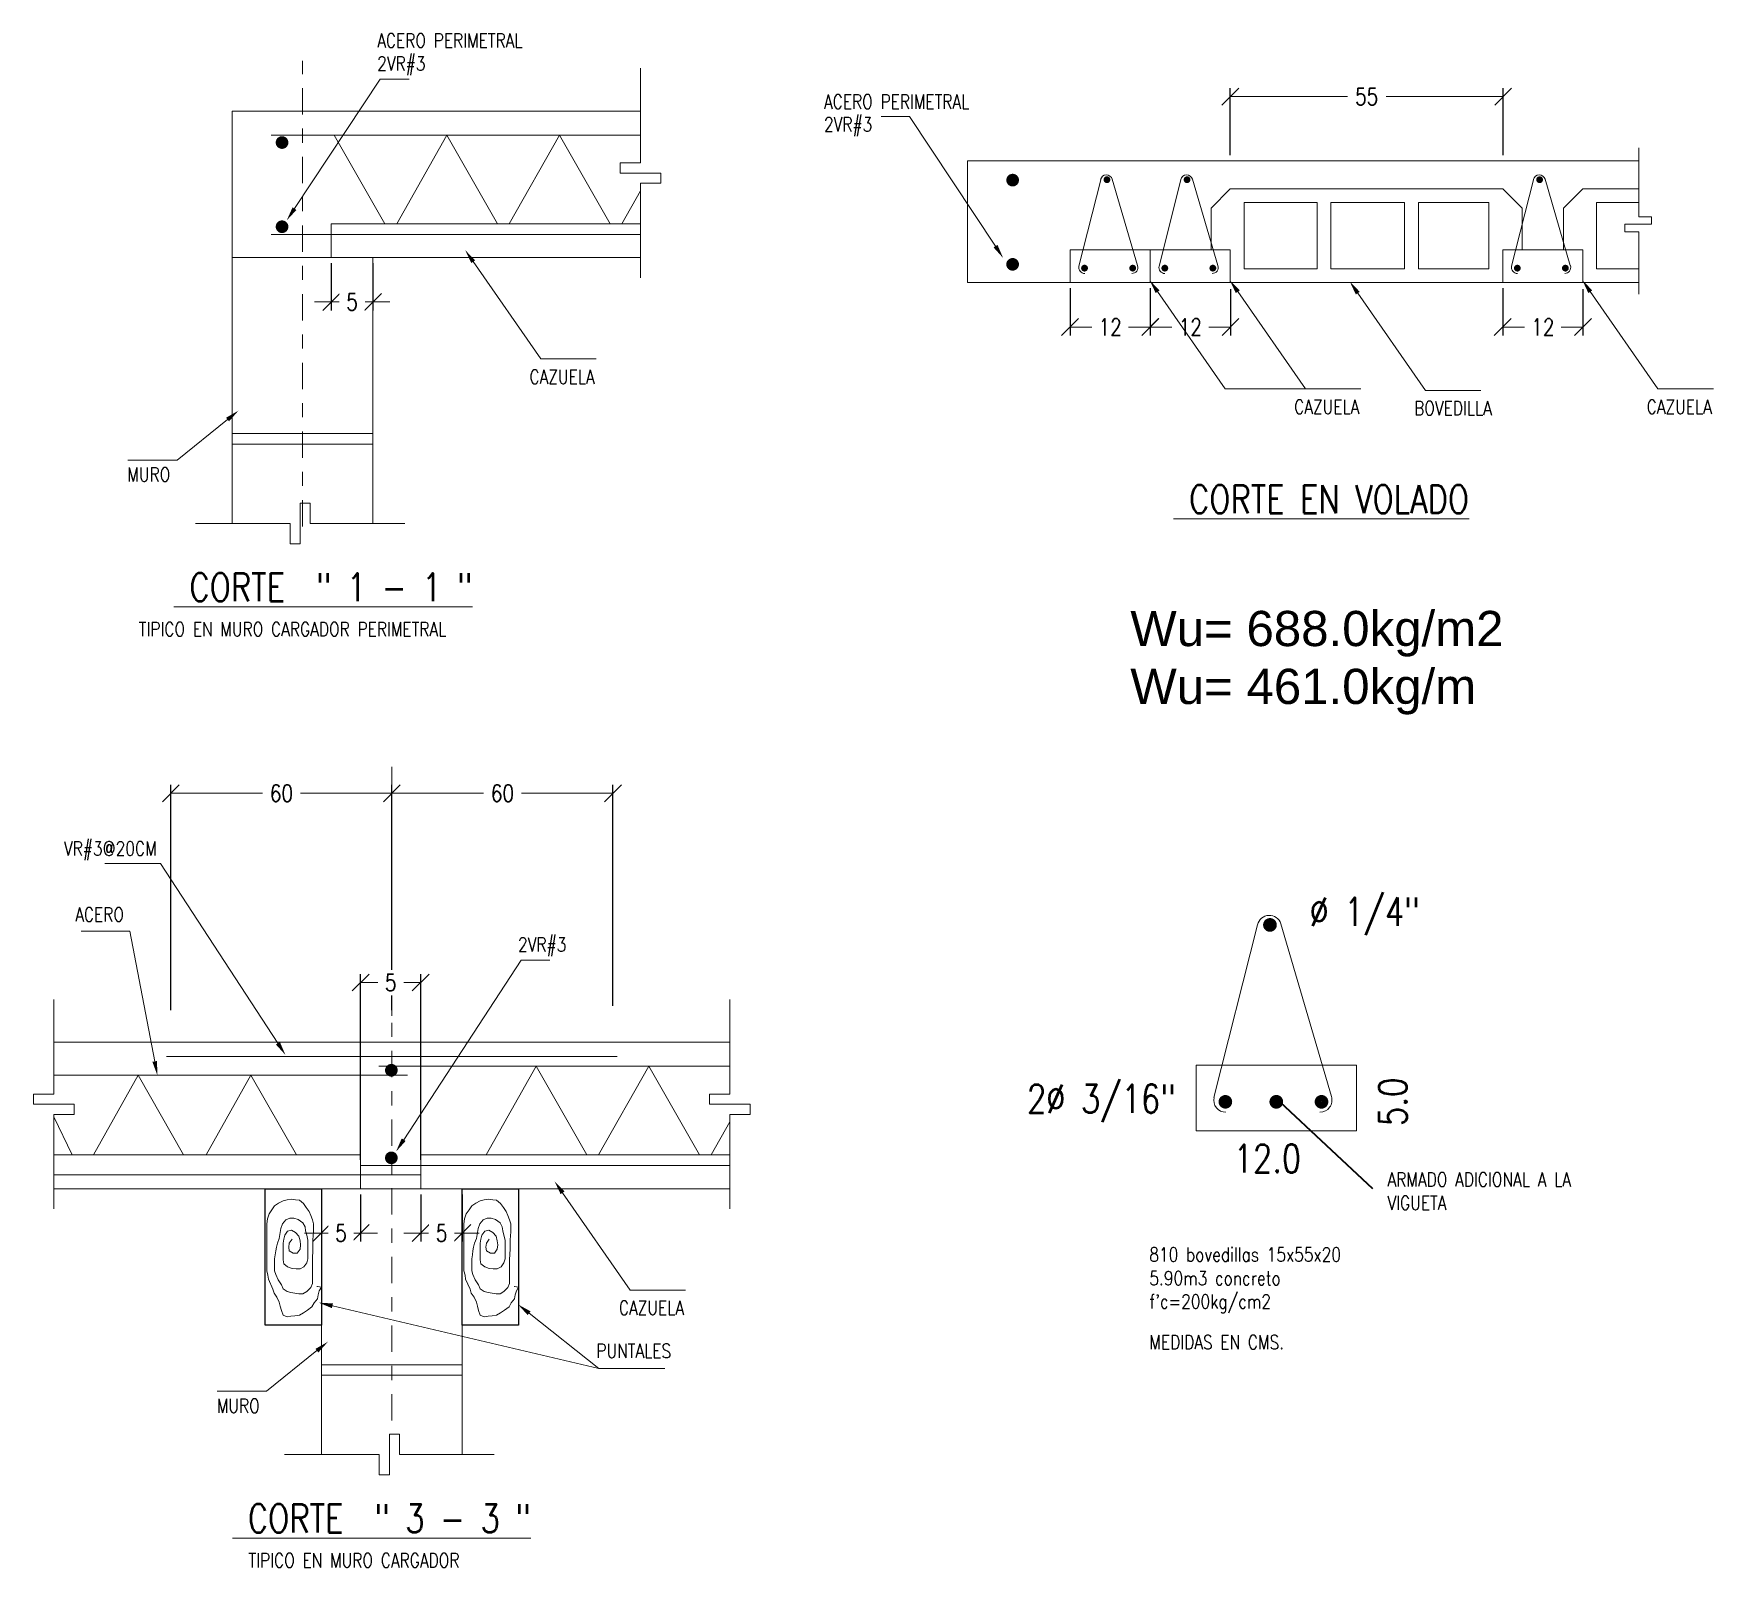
# Model space of a CAD drawing. Header units: metres. Extents: x 101 to 152, y -469 to -326.
# Drawn here: x 121.68 to 133.6, y -466.39 to -455.49 of the extents above; entities that cross this region are included whole.
import ezdxf

# ---------------------------------------------------------------- set-up
doc = ezdxf.new("R2010")
doc.units = ezdxf.units.M
doc.header["$LTSCALE"] = 5
doc.header["$MEASUREMENT"] = 0
doc.linetypes.add('CENTER2', pattern=[1.125, 0.75, -0.125, 0.125, -0.125])
doc.layers.get('0').update_dxf_attribs({"color": 30})
doc.layers.get('DEFPOINTS').update_dxf_attribs({"color": 210})
for name, color, linetype, lineweight in [('A-ANNO-DIMS', 3, 'Continuous', 18), ('A-ANNO-NOTE', 7, 'Continuous', 35), ('A-ANNO-SYMB', 3, 'Continuous', 18), ('A-ANNO-TEXT', 3, 'Continuous', 18), ('A-DETL-MBND', 3, 'Continuous', 18), ('A-DETL-MCUT', 4, 'Continuous', 25)]:
    doc.layers.add(name, color=color, linetype=linetype, lineweight=lineweight)
doc.styles.add('E-ARIAL', font='arial.ttf')
doc.styles.add('E-ROMANS', font='romans.shx', dxfattribs={"width": 0.8})
doc.dimstyles.new('E-0050_TICK_24', dxfattribs={"dimscale": 0.001, "dimtxt": 120, "dimasz": 120, "dimexe": 60, "dimexo": 40, "dimgap": 60, "dimtad": 0, "dimzin": 0, "dimdsep": 46, "dimtxsty": 'E-ROMANS', "dimblk": 'OBLIQUE', "dimcen": 60, "dimclrd": 256, "dimclre": 256, "dimclrt": 256, "dimadec": 0, "dimazin": 0, "dimtfac": 1, "dimtmove": 1, "dimatfit": 3, "dimldrblk": 'OPEN90', "dimfxl": 1, "dimtfill": 1, "dimtolj": 1, "dimtzin": 0, "dimlwd": -1, "dimarcsym": 0})

# ---------------------------------------------------------------- blocks, each defined once
blk = doc.blocks.new('_Oblique')
at = {"color": 0, "linetype": 'ByBlock', "lineweight": -2}
blk.add_line((-0.5, -0.5), (0.5, 0.5), dxfattribs=at)
blk = doc.blocks.new('*D104')
at = {"layer": 'A-ANNO-DIMS', "lineweight": -2, "transparency": 16777216}
for p, q in [((132.106, -457.302), (132.106, -457.637)), ((132.676, -457.308), (132.676, -457.637))]:
    blk.add_line(p, q, dxfattribs=at)
at = {"layer": 'A-ANNO-DIMS', "transparency": 16777216}
for p, q in [((132.106, -457.577), (132.26, -457.577)), ((132.676, -457.577), (132.522, -457.577))]:
    blk.add_line(p, q, dxfattribs=at)
at = {"layer": 'DEFPOINTS', "color": 0, "transparency": 16777216}
for p in [(132.106, -457.262), (132.676, -457.268), (132.676, -457.577)]:
    blk.add_point(p, dxfattribs=at)
at = {"layer": 'A-ANNO-DIMS', "transparency": 16777216, "xscale": 0.12, "yscale": 0.12, "zscale": 0.12, "rotation": 180}
blk.add_blockref('_Oblique', (132.106, -457.577), dxfattribs=at)
at = {"layer": 'A-ANNO-DIMS', "transparency": 16777216, "xscale": 0.12, "yscale": 0.12, "zscale": 0.12}
blk.add_blockref('_Oblique', (132.676, -457.577), dxfattribs=at)
at = {"layer": 'A-ANNO-DIMS', "transparency": 16777216, "insert": (132.391, -457.577), "char_height": 0.12, "attachment_point": 5, "style": 'E-ROMANS', "bg_fill": 3, "box_fill_scale": 1.25, "bg_fill_color": 256, "bg_fill_true_color": 13158600, "bg_fill_transparency": 0}
blk.add_mtext('\\A1;12', dxfattribs=at)
blk = doc.blocks.new('_Open90')
at = {"color": 0, "linetype": 'ByBlock', "lineweight": -2}
for p, q in [((0, 0), (-1, 0)), ((-0.5, 0.5), (0, 0)), ((0, 0), (-0.5, -0.5))]:
    blk.add_line(p, q, dxfattribs=at)
blk = doc.blocks.new('*D105')
at = {"layer": 'A-ANNO-DIMS', "lineweight": -2, "transparency": 16777216}
for p, q in [((130.172, -456.357), (130.172, -455.881)), ((132.109, -456.357), (132.109, -455.881))]:
    blk.add_line(p, q, dxfattribs=at)
at = {"layer": 'A-ANNO-DIMS', "transparency": 16777216}
for p, q in [((130.172, -455.941), (131.003, -455.941)), ((132.109, -455.941), (131.278, -455.941))]:
    blk.add_line(p, q, dxfattribs=at)
at = {"layer": 'DEFPOINTS', "color": 0, "transparency": 16777216}
for p in [(132.109, -455.941), (130.172, -456.397), (132.109, -456.397)]:
    blk.add_point(p, dxfattribs=at)
at = {"layer": 'A-ANNO-DIMS', "transparency": 16777216, "xscale": 0.12, "yscale": 0.12, "zscale": 0.12, "rotation": 180}
blk.add_blockref('_Oblique', (130.172, -455.941), dxfattribs=at)
at = {"layer": 'A-ANNO-DIMS', "transparency": 16777216, "xscale": 0.12, "yscale": 0.12, "zscale": 0.12}
blk.add_blockref('_Oblique', (132.109, -455.941), dxfattribs=at)
at = {"layer": 'A-ANNO-DIMS', "transparency": 16777216, "insert": (131.14, -455.941), "char_height": 0.12, "attachment_point": 5, "style": 'E-ROMANS', "bg_fill": 3, "box_fill_scale": 1.25, "bg_fill_color": 256, "bg_fill_true_color": 13158600, "bg_fill_transparency": 0}
blk.add_mtext('\\A1;55', dxfattribs=at)
blk = doc.blocks.new('*D106')
at = {"layer": 'A-ANNO-DIMS', "lineweight": -2, "transparency": 16777216}
for p, q in [((129.603, -457.302), (129.603, -457.637)), ((130.173, -457.308), (130.173, -457.637))]:
    blk.add_line(p, q, dxfattribs=at)
at = {"layer": 'A-ANNO-DIMS', "transparency": 16777216}
for p, q in [((129.603, -457.577), (129.757, -457.577)), ((130.173, -457.577), (130.019, -457.577))]:
    blk.add_line(p, q, dxfattribs=at)
at = {"layer": 'DEFPOINTS', "color": 0, "transparency": 16777216}
for p in [(129.603, -457.262), (130.173, -457.268), (130.173, -457.577)]:
    blk.add_point(p, dxfattribs=at)
at = {"layer": 'A-ANNO-DIMS', "transparency": 16777216, "xscale": 0.12, "yscale": 0.12, "zscale": 0.12, "rotation": 180}
blk.add_blockref('_Oblique', (129.603, -457.577), dxfattribs=at)
at = {"layer": 'A-ANNO-DIMS', "transparency": 16777216, "xscale": 0.12, "yscale": 0.12, "zscale": 0.12}
blk.add_blockref('_Oblique', (130.173, -457.577), dxfattribs=at)
at = {"layer": 'A-ANNO-DIMS', "transparency": 16777216, "insert": (129.888, -457.577), "char_height": 0.12, "attachment_point": 5, "style": 'E-ROMANS', "bg_fill": 3, "box_fill_scale": 1.25, "bg_fill_color": 256, "bg_fill_true_color": 13158600, "bg_fill_transparency": 0}
blk.add_mtext('\\A1;12', dxfattribs=at)
blk = doc.blocks.new('*D107')
at = {"layer": 'A-ANNO-DIMS', "lineweight": -2, "transparency": 16777216}
for p, q in [((129.034, -457.302), (129.034, -457.637)), ((129.604, -457.308), (129.604, -457.637))]:
    blk.add_line(p, q, dxfattribs=at)
at = {"layer": 'A-ANNO-DIMS', "transparency": 16777216}
for p, q in [((129.034, -457.577), (129.188, -457.577)), ((129.604, -457.577), (129.45, -457.577))]:
    blk.add_line(p, q, dxfattribs=at)
at = {"layer": 'DEFPOINTS', "color": 0, "transparency": 16777216}
for p in [(129.034, -457.262), (129.604, -457.268), (129.604, -457.577)]:
    blk.add_point(p, dxfattribs=at)
at = {"layer": 'A-ANNO-DIMS', "transparency": 16777216, "xscale": 0.12, "yscale": 0.12, "zscale": 0.12, "rotation": 180}
blk.add_blockref('_Oblique', (129.034, -457.577), dxfattribs=at)
at = {"layer": 'A-ANNO-DIMS', "transparency": 16777216, "xscale": 0.12, "yscale": 0.12, "zscale": 0.12}
blk.add_blockref('_Oblique', (129.604, -457.577), dxfattribs=at)
at = {"layer": 'A-ANNO-DIMS', "transparency": 16777216, "insert": (129.319, -457.577), "char_height": 0.12, "attachment_point": 5, "style": 'E-ROMANS', "bg_fill": 3, "box_fill_scale": 1.25, "bg_fill_color": 256, "bg_fill_true_color": 13158600, "bg_fill_transparency": 0}
blk.add_mtext('\\A1;12', dxfattribs=at)
blk = doc.blocks.new('*D99')
at = {"layer": 'A-ANNO-DIMS', "lineweight": -2, "transparency": 16777216}
for p, q in [((123.719, -463.736), (123.719, -464.071)), ((123.997, -463.736), (123.997, -464.071))]:
    blk.add_line(p, q, dxfattribs=at)
at = {"layer": 'A-ANNO-DIMS', "transparency": 16777216}
for p, q in [((123.719, -464.011), (123.599, -464.011)), ((123.719, -464.011), (123.766, -464.011)), ((123.997, -464.011), (123.95, -464.011)), ((123.997, -464.011), (124.117, -464.011))]:
    blk.add_line(p, q, dxfattribs=at)
at = {"layer": 'DEFPOINTS', "color": 0, "transparency": 16777216}
for p in [(123.719, -463.696), (123.997, -463.696)]:
    blk.add_point(p, dxfattribs=at)
at = {"layer": 'A-ANNO-DIMS', "transparency": 16777216, "xscale": 0.12, "yscale": 0.12, "zscale": 0.12}
blk.add_blockref('_Oblique', (123.719, -464.011), dxfattribs=at)
at = {"layer": 'A-ANNO-DIMS', "transparency": 16777216, "xscale": 0.12, "yscale": 0.12, "zscale": 0.12, "rotation": 180}
blk.add_blockref('_Oblique', (123.997, -464.011), dxfattribs=at)
at = {"layer": 'A-ANNO-DIMS', "transparency": 16777216, "insert": (123.858, -464.011), "char_height": 0.12, "attachment_point": 5, "style": 'E-ROMANS', "bg_fill": 3, "box_fill_scale": 1.25, "bg_fill_color": 256, "bg_fill_true_color": 13158600, "bg_fill_transparency": 0}
blk.add_mtext('\\A1;5', dxfattribs=at)
at = {"layer": 'DEFPOINTS', "color": 0, "transparency": 16777216}
blk.add_point((123.719, -464.011), dxfattribs=at)
blk = doc.blocks.new('*D100')
at = {"layer": 'A-ANNO-DIMS', "lineweight": -2, "transparency": 16777216}
for p, q in [((124.424, -463.736), (124.424, -464.071)), ((124.719, -463.736), (124.719, -464.071))]:
    blk.add_line(p, q, dxfattribs=at)
at = {"layer": 'A-ANNO-DIMS', "transparency": 16777216}
for p, q in [((124.424, -464.011), (124.304, -464.011)), ((124.424, -464.011), (124.48, -464.011)), ((124.719, -464.011), (124.664, -464.011)), ((124.719, -464.011), (124.839, -464.011))]:
    blk.add_line(p, q, dxfattribs=at)
at = {"layer": 'DEFPOINTS', "color": 0, "transparency": 16777216}
for p in [(124.424, -463.696), (124.719, -463.696)]:
    blk.add_point(p, dxfattribs=at)
at = {"layer": 'A-ANNO-DIMS', "transparency": 16777216, "xscale": 0.12, "yscale": 0.12, "zscale": 0.12}
blk.add_blockref('_Oblique', (124.424, -464.011), dxfattribs=at)
at = {"layer": 'A-ANNO-DIMS', "transparency": 16777216, "xscale": 0.12, "yscale": 0.12, "zscale": 0.12, "rotation": 180}
blk.add_blockref('_Oblique', (124.719, -464.011), dxfattribs=at)
at = {"layer": 'A-ANNO-DIMS', "transparency": 16777216, "insert": (124.572, -464.011), "char_height": 0.12, "attachment_point": 5, "style": 'E-ROMANS', "bg_fill": 3, "box_fill_scale": 1.25, "bg_fill_color": 256, "bg_fill_true_color": 13158600, "bg_fill_transparency": 0}
blk.add_mtext('\\A1;5', dxfattribs=at)
at = {"layer": 'DEFPOINTS', "color": 0, "transparency": 16777216}
blk.add_point((124.719, -464.011), dxfattribs=at)
blk = doc.blocks.new('*D101')
at = {"layer": 'A-ANNO-DIMS', "linetype": 'Continuous', "lineweight": -2, "transparency": 16777216}
for p, q in [((122.65, -462.429), (122.65, -460.828)), ((124.219, -462.429), (124.219, -460.828))]:
    blk.add_line(p, q, dxfattribs=at)
at = {"layer": 'A-ANNO-DIMS', "transparency": 16777216}
for p, q in [((122.65, -460.888), (123.3, -460.888)), ((124.219, -460.888), (123.57, -460.888))]:
    blk.add_line(p, q, dxfattribs=at)
at = {"layer": 'DEFPOINTS', "color": 0, "linetype": 'Continuous', "transparency": 16777216}
for p in [(124.219, -460.888), (122.65, -462.469), (124.219, -462.469)]:
    blk.add_point(p, dxfattribs=at)
at = {"layer": 'A-ANNO-DIMS', "linetype": 'Continuous', "transparency": 16777216, "xscale": 0.12, "yscale": 0.12, "zscale": 0.12, "rotation": 180}
blk.add_blockref('_Oblique', (122.65, -460.888), dxfattribs=at)
at = {"layer": 'A-ANNO-DIMS', "linetype": 'Continuous', "transparency": 16777216, "xscale": 0.12, "yscale": 0.12, "zscale": 0.12}
blk.add_blockref('_Oblique', (124.219, -460.888), dxfattribs=at)
at = {"layer": 'A-ANNO-DIMS', "linetype": 'Continuous', "transparency": 16777216, "insert": (123.435, -460.888), "char_height": 0.12, "attachment_point": 5, "style": 'E-ROMANS', "bg_fill": 3, "box_fill_scale": 1.25, "bg_fill_color": 256, "bg_fill_true_color": 13158600, "bg_fill_transparency": 0}
blk.add_mtext('\\A1;60', dxfattribs=at)
blk = doc.blocks.new('*D102')
at = {"layer": 'A-ANNO-DIMS', "linetype": 'Continuous', "lineweight": -2, "transparency": 16777216}
for p, q in [((124.219, -462.398), (124.219, -460.828)), ((125.789, -462.398), (125.789, -460.828))]:
    blk.add_line(p, q, dxfattribs=at)
at = {"layer": 'A-ANNO-DIMS', "transparency": 16777216}
for p, q in [((124.219, -460.888), (124.869, -460.888)), ((125.789, -460.888), (125.139, -460.888))]:
    blk.add_line(p, q, dxfattribs=at)
at = {"layer": 'DEFPOINTS', "color": 0, "linetype": 'Continuous', "transparency": 16777216}
for p in [(125.789, -460.888), (124.219, -462.438), (125.789, -462.438)]:
    blk.add_point(p, dxfattribs=at)
at = {"layer": 'A-ANNO-DIMS', "linetype": 'Continuous', "transparency": 16777216, "xscale": 0.12, "yscale": 0.12, "zscale": 0.12, "rotation": 180}
blk.add_blockref('_Oblique', (124.219, -460.888), dxfattribs=at)
at = {"layer": 'A-ANNO-DIMS', "linetype": 'Continuous', "transparency": 16777216, "xscale": 0.12, "yscale": 0.12, "zscale": 0.12}
blk.add_blockref('_Oblique', (125.789, -460.888), dxfattribs=at)
at = {"layer": 'A-ANNO-DIMS', "linetype": 'Continuous', "transparency": 16777216, "insert": (125.004, -460.888), "char_height": 0.12, "attachment_point": 5, "style": 'E-ROMANS', "bg_fill": 3, "box_fill_scale": 1.25, "bg_fill_color": 256, "bg_fill_true_color": 13158600, "bg_fill_transparency": 0}
blk.add_mtext('\\A1;60', dxfattribs=at)
blk = doc.blocks.new('*D103')
at = {"layer": 'A-ANNO-DIMS', "linetype": 'Continuous', "lineweight": -2, "transparency": 16777216}
for p, q in [((123.997, -463.491), (123.997, -462.172)), ((124.424, -463.491), (124.424, -462.172))]:
    blk.add_line(p, q, dxfattribs=at)
at = {"layer": 'A-ANNO-DIMS', "transparency": 16777216}
for p, q in [((123.997, -462.232), (124.119, -462.232)), ((124.424, -462.232), (124.303, -462.232))]:
    blk.add_line(p, q, dxfattribs=at)
at = {"layer": 'DEFPOINTS', "color": 0, "linetype": 'Continuous', "transparency": 16777216}
for p in [(124.424, -462.232), (123.997, -463.531), (124.424, -463.531)]:
    blk.add_point(p, dxfattribs=at)
at = {"layer": 'A-ANNO-DIMS', "linetype": 'Continuous', "transparency": 16777216, "xscale": 0.12, "yscale": 0.12, "zscale": 0.12, "rotation": 180}
blk.add_blockref('_Oblique', (123.997, -462.232), dxfattribs=at)
at = {"layer": 'A-ANNO-DIMS', "linetype": 'Continuous', "transparency": 16777216, "xscale": 0.12, "yscale": 0.12, "zscale": 0.12}
blk.add_blockref('_Oblique', (124.424, -462.232), dxfattribs=at)
at = {"layer": 'A-ANNO-DIMS', "linetype": 'Continuous', "transparency": 16777216, "insert": (124.211, -462.232), "char_height": 0.12, "attachment_point": 5, "style": 'E-ROMANS', "bg_fill": 3, "box_fill_scale": 1.25, "bg_fill_color": 256, "bg_fill_true_color": 13158600, "bg_fill_transparency": 0}
blk.add_mtext('\\A1;5', dxfattribs=at)
blk = doc.blocks.new('*D108')
at = {"layer": 'A-ANNO-DIMS', "lineweight": -2, "transparency": 16777216}
for p, q in [((123.789, -457.124), (123.789, -457.459)), ((124.085, -457.124), (124.085, -457.459))]:
    blk.add_line(p, q, dxfattribs=at)
at = {"layer": 'A-ANNO-DIMS', "transparency": 16777216}
for p, q in [((123.789, -457.399), (123.669, -457.399)), ((123.789, -457.399), (123.845, -457.399)), ((124.085, -457.399), (124.029, -457.399)), ((124.085, -457.399), (124.205, -457.399))]:
    blk.add_line(p, q, dxfattribs=at)
at = {"layer": 'DEFPOINTS', "color": 0, "transparency": 16777216}
for p in [(123.789, -457.084), (124.085, -457.084)]:
    blk.add_point(p, dxfattribs=at)
at = {"layer": 'A-ANNO-DIMS', "transparency": 16777216, "xscale": 0.12, "yscale": 0.12, "zscale": 0.12}
blk.add_blockref('_Oblique', (123.789, -457.399), dxfattribs=at)
at = {"layer": 'A-ANNO-DIMS', "transparency": 16777216, "xscale": 0.12, "yscale": 0.12, "zscale": 0.12, "rotation": 180}
blk.add_blockref('_Oblique', (124.085, -457.399), dxfattribs=at)
at = {"layer": 'A-ANNO-DIMS', "transparency": 16777216, "insert": (123.937, -457.399), "char_height": 0.12, "attachment_point": 5, "style": 'E-ROMANS', "bg_fill": 3, "box_fill_scale": 1.25, "bg_fill_color": 256, "bg_fill_true_color": 13158600, "bg_fill_transparency": 0}
blk.add_mtext('\\A1;5', dxfattribs=at)
at = {"layer": 'DEFPOINTS', "color": 0, "transparency": 16777216}
blk.add_point((124.085, -457.399), dxfattribs=at)

msp = doc.modelspace()

# ---------------------------------------------------------------- linework, layer by layer
at = {"layer": 'A-ANNO-NOTE', "color": 2}
msp.add_line((130.523, -463.079), (131.181, -463.695), dxfattribs=at)
at = {"layer": 'A-ANNO-SYMB', "linetype": 'CENTER2', "ltscale": 0.05}
msp.add_line((123.585, -458.993), (123.585, -455.686), dxfattribs=at)
at = {"layer": 'A-DETL-MBND'}
for p, q in [((123.528, -456.736), (124.137, -455.816)), ((124.137, -455.816), (124.341, -455.816)), ((127.895, -456.083), (127.692, -456.083)), ((128.505, -457.003), (127.895, -456.083)), ((124.797, -457.113), (125.276, -457.804)), ((130.225, -457.326), (130.705, -458.017)), ((131.077, -457.336), (131.557, -458.027)), ((132.675, -457.262), (133.073, -457.262)), ((132.728, -457.326), (133.208, -458.017)), ((125.276, -457.804), (125.67, -457.804)), ((130.135, -458.017), (131.099, -458.017)), ((131.557, -458.027), (131.951, -458.027)), ((133.208, -458.017), (133.602, -458.017)), ((123.053, -458.234), (122.695, -458.522)), ((122.695, -458.522), (122.344, -458.522)), ((122.576, -461.387), (122.181, -461.387)), ((123.41, -462.663), (122.576, -461.387)), ((122.358, -461.866), (122.013, -461.866)), ((122.536, -462.792), (122.358, -461.866)), ((124.303, -463.348), (125.137, -462.072)), ((125.137, -462.072), (125.341, -462.072)), ((125.431, -463.725), (125.91, -464.416)), ((123.797, -464.527), (125.689, -464.972)), ((125.91, -464.416), (126.305, -464.416)), ((125.193, -464.58), (125.689, -464.972)), ((123.687, -464.846), (123.33, -465.134)), ((125.689, -464.972), (126.156, -464.972)), ((123.33, -465.134), (122.978, -465.134))]:
    msp.add_line(p, q, dxfattribs=at)
at = {"layer": 'A-DETL-MBND', "color": 1}
for p, q in [((125.985, -455.74), (125.985, -456.412)), ((125.841, -456.412), (125.985, -456.412)), ((125.841, -456.412), (125.841, -456.484)), ((133.073, -456.304), (133.073, -456.795)), ((125.841, -456.484), (126.129, -456.484)), ((126.129, -456.484), (126.129, -456.556)), ((125.985, -456.556), (125.985, -457.228)), ((125.985, -456.556), (126.129, -456.556)), ((132.973, -456.847), (132.973, -456.902)), ((133.162, -456.847), (132.973, -456.847)), ((133.073, -456.795), (133.162, -456.795)), ((133.162, -456.795), (133.162, -456.847)), ((132.973, -456.902), (133.073, -456.902)), ((133.073, -456.902), (133.073, -457.344)), ((123.568, -458.828), (123.64, -458.828)), ((123.568, -459.116), (123.568, -458.828)), ((123.64, -458.972), (123.64, -458.828)), ((122.824, -458.972), (123.496, -458.972)), ((123.496, -459.116), (123.496, -458.972)), ((123.64, -458.972), (124.312, -458.972)), ((123.496, -459.116), (123.568, -459.116)), ((121.819, -462.352), (121.819, -463.024)), ((126.619, -462.352), (126.619, -463.024)), ((121.675, -463.024), (121.675, -463.096)), ((121.675, -463.024), (121.819, -463.024)), ((121.675, -463.096), (121.963, -463.096)), ((121.963, -463.096), (121.963, -463.168)), ((126.475, -463.024), (126.475, -463.096)), ((126.475, -463.024), (126.619, -463.024)), ((126.475, -463.096), (126.763, -463.096)), ((126.763, -463.096), (126.763, -463.168)), ((121.819, -463.168), (121.963, -463.168)), ((121.819, -463.168), (121.819, -463.84)), ((126.619, -463.168), (126.763, -463.168)), ((126.619, -463.168), (126.619, -463.84)), ((123.415, -463.798), (123.387, -463.818)), ((123.447, -463.782), (123.415, -463.798)), ((123.475, -463.774), (123.447, -463.782)), ((123.507, -463.77), (123.475, -463.774)), ((123.535, -463.774), (123.507, -463.77)), ((124.935, -463.774), (124.907, -463.77)), ((124.963, -463.778), (124.935, -463.774)), ((124.991, -463.802), (124.963, -463.778)), ((125.011, -463.83), (124.991, -463.802)), ((123.335, -463.91), (123.331, -463.946)), ((123.347, -463.874), (123.335, -463.91)), ((123.367, -463.846), (123.347, -463.874)), ((123.387, -463.818), (123.367, -463.846)), ((123.467, -463.918), (123.443, -463.946)), ((123.495, -463.906), (123.467, -463.918)), ((123.523, -463.906), (123.495, -463.906)), ((124.955, -463.914), (124.923, -463.906)), ((124.987, -463.938), (124.955, -463.914)), ((125.031, -463.858), (125.011, -463.83)), ((125.043, -463.886), (125.031, -463.858)), ((125.055, -463.918), (125.043, -463.886)), ((125.063, -463.946), (125.055, -463.918)), ((123.331, -463.946), (123.331, -464.278)), ((123.419, -464.05), (123.407, -464.082)), ((123.431, -463.978), (123.419, -464.05)), ((123.443, -463.946), (123.431, -463.978)), ((123.451, -464.054), (123.447, -464.082)), ((123.459, -464.026), (123.451, -464.054)), ((123.479, -463.998), (123.459, -464.026)), ((123.507, -463.99), (123.479, -463.998)), ((123.511, -464.054), (123.491, -464.082)), ((123.535, -464.006), (123.507, -463.99)), ((124.935, -464.006), (124.907, -463.99)), ((124.959, -464.034), (124.935, -464.006)), ((124.967, -464.066), (124.959, -464.034)), ((125.003, -463.966), (124.987, -463.938)), ((125.007, -463.994), (125.003, -463.966)), ((125.015, -464.026), (125.007, -463.994)), ((125.023, -464.062), (125.015, -464.026)), ((125.059, -464.058), (125.063, -464.002)), ((125.063, -464.002), (125.063, -463.946)), ((123.391, -464.166), (123.387, -464.194)), ((123.395, -464.138), (123.391, -464.166)), ((123.399, -464.11), (123.395, -464.138)), ((123.407, -464.082), (123.399, -464.11)), ((123.447, -464.082), (123.447, -464.202)), ((123.491, -464.082), (123.487, -464.11)), ((123.487, -464.11), (123.491, -464.138)), ((123.491, -464.138), (123.519, -464.154)), ((124.791, -464.166), (124.787, -464.194)), ((124.919, -464.154), (124.947, -464.154)), ((124.947, -464.154), (124.967, -464.126)), ((124.971, -464.094), (124.967, -464.066)), ((124.967, -464.126), (124.971, -464.094)), ((125.023, -464.194), (125.023, -464.062)), ((125.055, -464.198), (125.059, -464.126)), ((125.059, -464.126), (125.059, -464.058)), ((123.331, -464.278), (123.339, -464.31)), ((123.387, -464.194), (123.387, -464.278)), ((123.387, -464.278), (123.395, -464.306)), ((123.447, -464.202), (123.451, -464.23)), ((123.451, -464.23), (123.479, -464.25)), ((123.479, -464.25), (123.511, -464.262)), ((123.511, -464.262), (123.539, -464.266)), ((123.539, -464.266), (123.567, -464.266)), ((123.567, -464.266), (123.595, -464.25)), ((123.595, -464.25), (123.615, -464.222)), ((123.615, -464.222), (123.623, -464.194)), ((123.655, -464.37), (123.655, -464.198)), ((124.731, -464.278), (124.739, -464.31)), ((124.787, -464.194), (124.787, -464.278)), ((124.787, -464.278), (124.795, -464.306)), ((124.847, -464.202), (124.851, -464.23)), ((124.851, -464.23), (124.879, -464.25)), ((124.879, -464.25), (124.911, -464.262)), ((124.911, -464.262), (124.939, -464.266)), ((124.939, -464.266), (124.967, -464.266)), ((124.967, -464.266), (124.995, -464.25)), ((124.995, -464.25), (125.015, -464.222)), ((125.015, -464.222), (125.023, -464.194)), ((125.055, -464.37), (125.055, -464.198)), ((123.339, -464.31), (123.343, -464.338)), ((123.343, -464.338), (123.375, -464.41)), ((123.375, -464.41), (123.383, -464.438)), ((123.395, -464.306), (123.411, -464.342)), ((123.411, -464.342), (123.435, -464.378)), ((123.435, -464.378), (123.447, -464.406)), ((123.447, -464.406), (123.475, -464.426)), ((123.615, -464.426), (123.643, -464.398)), ((123.643, -464.398), (123.655, -464.37)), ((123.691, -464.39), (123.687, -464.39)), ((123.719, -464.394), (123.691, -464.39)), ((123.703, -464.422), (123.719, -464.394)), ((124.739, -464.31), (124.743, -464.338)), ((124.743, -464.338), (124.775, -464.41)), ((124.775, -464.41), (124.783, -464.438)), ((124.795, -464.306), (124.811, -464.342)), ((124.811, -464.342), (124.835, -464.378)), ((124.835, -464.378), (124.847, -464.406)), ((124.847, -464.406), (124.875, -464.426)), ((125.015, -464.426), (125.043, -464.398)), ((125.043, -464.398), (125.055, -464.37)), ((125.091, -464.39), (125.087, -464.39)), ((125.119, -464.394), (125.091, -464.39)), ((125.103, -464.422), (125.119, -464.394)), ((123.383, -464.438), (123.403, -464.466)), ((123.403, -464.466), (123.419, -464.502)), ((123.419, -464.502), (123.427, -464.53)), ((123.427, -464.53), (123.435, -464.562)), ((123.475, -464.426), (123.503, -464.434)), ((123.503, -464.434), (123.531, -464.438)), ((123.531, -464.438), (123.559, -464.442)), ((123.559, -464.442), (123.587, -464.442)), ((123.587, -464.442), (123.615, -464.426)), ((123.651, -464.534), (123.667, -464.506)), ((123.667, -464.506), (123.691, -464.478)), ((123.691, -464.478), (123.695, -464.45)), ((123.695, -464.45), (123.703, -464.422)), ((124.783, -464.438), (124.803, -464.466)), ((124.803, -464.466), (124.819, -464.502)), ((124.819, -464.502), (124.827, -464.53)), ((124.827, -464.53), (124.835, -464.562)), ((124.875, -464.426), (124.903, -464.434)), ((124.903, -464.434), (124.931, -464.438)), ((124.931, -464.438), (124.959, -464.442)), ((124.959, -464.442), (124.987, -464.442)), ((124.987, -464.442), (125.015, -464.426)), ((125.051, -464.534), (125.067, -464.506)), ((125.067, -464.506), (125.091, -464.478)), ((125.091, -464.478), (125.095, -464.45)), ((125.095, -464.45), (125.103, -464.422)), ((123.435, -464.562), (123.447, -464.594)), ((123.447, -464.594), (123.475, -464.606)), ((123.475, -464.606), (123.503, -464.602)), ((123.503, -464.602), (123.531, -464.598)), ((123.531, -464.598), (123.563, -464.594)), ((123.563, -464.594), (123.591, -464.578)), ((123.591, -464.578), (123.619, -464.558)), ((123.619, -464.558), (123.651, -464.534)), ((124.835, -464.562), (124.847, -464.594)), ((124.847, -464.594), (124.875, -464.606)), ((124.875, -464.606), (124.903, -464.602)), ((124.903, -464.602), (124.931, -464.598)), ((124.931, -464.598), (124.963, -464.594)), ((124.963, -464.594), (124.991, -464.578)), ((124.991, -464.578), (125.019, -464.558)), ((125.019, -464.558), (125.051, -464.534)), ((124.202, -465.728), (124.202, -465.44)), ((124.202, -465.44), (124.274, -465.44)), ((124.274, -465.584), (124.274, -465.44)), ((123.458, -465.584), (124.13, -465.584)), ((124.13, -465.728), (124.13, -465.584)), ((124.274, -465.584), (124.946, -465.584)), ((124.13, -465.728), (124.202, -465.728))]:
    msp.add_line(p, q, dxfattribs=at)
at = {"layer": 'A-DETL-MBND', "color": 2}
for p, q in [((123.085, -457.084), (123.085, -456.044)), ((123.085, -456.044), (125.985, -456.044)), ((128.305, -456.397), (133.073, -456.397)), ((128.305, -457.262), (128.305, -456.397)), ((130.035, -456.733), (130.172, -456.595)), ((130.172, -456.595), (132.106, -456.595)), ((132.106, -456.595), (132.243, -456.733)), ((132.538, -456.733), (132.675, -456.595)), ((132.675, -456.595), (133.073, -456.595)), ((130.035, -457.029), (130.035, -456.733)), ((130.27, -456.693), (130.27, -457.164)), ((130.27, -456.693), (130.788, -456.693)), ((130.788, -456.693), (130.788, -457.164)), ((130.886, -456.693), (130.886, -457.164)), ((130.886, -456.693), (131.409, -456.693)), ((130.886, -456.693), (131.087, -456.693)), ((131.409, -456.693), (131.409, -457.164)), ((131.507, -456.693), (131.507, -457.164)), ((131.507, -456.693), (132.008, -456.693)), ((132.008, -456.693), (132.008, -457.164)), ((132.243, -457.029), (132.243, -456.733)), ((132.538, -457.029), (132.538, -456.733)), ((132.773, -456.693), (132.773, -457.164)), ((132.773, -456.693), (133.073, -456.693)), ((129.466, -457.029), (129.603, -457.029)), ((130.035, -457.029), (130.172, -457.029)), ((130.172, -457.029), (130.172, -457.262)), ((132.106, -457.029), (132.243, -457.029)), ((130.27, -457.164), (130.788, -457.164)), ((130.886, -457.164), (131.409, -457.164)), ((131.507, -457.164), (132.008, -457.164)), ((132.773, -457.164), (133.073, -457.164)), ((128.305, -457.262), (132.106, -457.262)), ((130.172, -457.262), (132.106, -457.262)), ((121.819, -462.656), (126.619, -462.656))]:
    msp.add_line(p, q, dxfattribs=at)
at = {"layer": 'A-DETL-MBND', "color": 5}
for p, q in [((123.363, -456.214), (125.985, -456.214)), ((124.169, -456.844), (123.809, -456.214)), ((124.609, -456.214), (124.254, -456.844)), ((124.969, -456.844), (124.609, -456.214)), ((125.409, -456.214), (125.053, -456.844)), ((125.769, -456.844), (125.409, -456.214)), ((129.097, -457.144), (129.252, -456.531)), ((129.514, -457.141), (129.334, -456.527)), ((129.666, -457.144), (129.821, -456.531)), ((130.084, -457.141), (129.904, -456.527)), ((132.169, -457.144), (132.324, -456.531)), ((132.586, -457.141), (132.407, -456.527)), ((125.985, -456.61), (125.853, -456.844)), ((130.056, -463.048), (130.365, -461.822)), ((130.89, -463.041), (130.531, -461.815)), ((122.619, -462.758), (125.819, -462.758)), ((124.126, -462.825), (126.619, -462.825)), ((125.244, -462.825), (124.888, -463.456)), ((125.603, -463.456), (125.244, -462.825)), ((126.044, -462.825), (125.687, -463.456)), ((126.403, -463.456), (126.044, -462.825)), ((121.819, -462.889), (124.33, -462.889)), ((122.419, -462.889), (122.1, -463.456)), ((122.739, -463.456), (122.419, -462.889)), ((123.219, -462.889), (122.9, -463.456)), ((123.543, -463.456), (123.219, -462.889)), ((121.95, -463.456), (121.819, -463.186)), ((126.619, -463.222), (126.487, -463.456))]:
    msp.add_line(p, q, dxfattribs=at)
at = {"layer": 'A-DETL-MBND', "color": 6}
for p, q in [((123.789, -457.084), (123.789, -456.844)), ((123.789, -456.844), (125.985, -456.844)), ((129.034, -457.029), (129.034, -457.262)), ((129.034, -457.029), (129.603, -457.029)), ((129.603, -457.029), (129.603, -457.262)), ((129.603, -457.029), (130.172, -457.029)), ((132.106, -457.029), (132.675, -457.029)), ((129.929, -462.818), (129.929, -463.284)), ((129.929, -462.818), (131.068, -462.818)), ((131.068, -462.818), (131.068, -463.284)), ((129.929, -463.284), (131.068, -463.284)), ((121.819, -463.456), (123.997, -463.456)), ((124.424, -463.456), (126.619, -463.456))]:
    msp.add_line(p, q, dxfattribs=at)
at = {"layer": 'A-DETL-MBND', "color": 5, "linetype": 'Continuous'}
for p, q in [((123.363, -456.92), (125.985, -456.92)), ((123.997, -463.531), (126.619, -463.531)), ((121.819, -463.598), (124.424, -463.598))]:
    msp.add_line(p, q, dxfattribs=at)
at = {"layer": 'A-DETL-MBND', "color": 3}
for p, q in [((123.085, -458.972), (123.085, -457.084)), ((123.085, -457.084), (124.085, -457.084)), ((124.085, -458.972), (124.085, -457.084)), ((123.085, -458.334), (124.085, -458.334)), ((123.085, -458.41), (124.085, -458.41)), ((123.719, -463.696), (124.719, -463.696)), ((123.719, -464.946), (124.719, -464.946)), ((123.719, -465.021), (124.719, -465.021))]:
    msp.add_line(p, q, dxfattribs=at)
at = {"layer": 'A-DETL-MBND', "const_width": 0.045, "flags": 128}
for points in [[(123.417, -456.267, 1), (123.462, -456.267, 1)], [(128.604, -456.534, 1), (128.649, -456.534, 1)], [(123.417, -456.865, 1), (123.462, -456.865, 1)], [(128.604, -457.132, 1), (128.649, -457.132, 1)], [(124.193, -462.855, 1), (124.238, -462.855, 1)], [(124.193, -463.477, 1), (124.238, -463.477, 1)]]:
    msp.add_lwpolyline(points, format="xyb", close=True, dxfattribs=at)
at = {"layer": 'A-DETL-MBND'}
for points, const_width in [([(129.284, -456.531, 1), (129.308, -456.531, 1)], 0.0242), ([(129.853, -456.531, 1), (129.877, -456.531, 1)], 0.0242), ([(132.356, -456.531, 1), (132.38, -456.531, 1)], 0.0242), ([(129.125, -457.159, 1), (129.149, -457.159, 1)], 0.0242), ([(129.467, -457.159, 1), (129.491, -457.159, 1)], 0.0242), ([(129.695, -457.159, 1), (129.719, -457.159, 1)], 0.0242), ([(130.036, -457.159, 1), (130.06, -457.159, 1)], 0.0242), ([(132.198, -457.159, 1), (132.222, -457.159, 1)], 0.0242), ([(132.539, -457.159, 1), (132.563, -457.159, 1)], 0.0242), ([(130.429, -461.823, 1), (130.478, -461.823, 1)], 0.0483), ([(130.113, -463.079, 1), (130.161, -463.079, 1)], 0.0483), ([(130.474, -463.079, 1), (130.523, -463.079, 1)], 0.0483), ([(130.795, -463.079, 1), (130.844, -463.079, 1)], 0.0483)]:
    msp.add_lwpolyline(points, format="xyb", close=True, dxfattribs=dict(at, const_width=const_width))
at = {"layer": 'A-DETL-MBND', "color": 5}
for centre, radius, start, end in [((129.293, -456.54), 0.043, 17.619, 167.1855), ((129.863, -456.54), 0.043, 17.619, 167.1855), ((132.366, -456.54), 0.043, 17.619, 167.1855), ((129.139, -457.154), 0.043, 167.1855, 270), ((129.473, -457.154), 0.043, 270, 17.619), ((129.708, -457.154), 0.043, 167.1855, 270), ((130.043, -457.154), 0.043, 270, 17.619), ((132.211, -457.154), 0.043, 167.1855, 270), ((132.546, -457.154), 0.043, 270, 17.619), ((130.449, -461.841), 0.0859, 17.619, 167.1855), ((130.14, -463.067), 0.0859, 167.1855, 270), ((130.808, -463.067), 0.0859, 270, 17.619)]:
    msp.add_arc(centre, radius, start, end, dxfattribs=at)
at = {"layer": 'A-DETL-MBND'}
for points in [[(123.514, -456.727), (123.541, -456.746), (123.473, -456.82)], [(128.519, -456.994), (128.491, -457.012), (128.559, -457.087)], [(124.783, -457.123), (124.81, -457.104), (124.74, -457.031)], [(130.211, -457.336), (130.239, -457.317), (130.168, -457.244)], [(131.063, -457.346), (131.091, -457.327), (131.02, -457.254)], [(132.714, -457.336), (132.742, -457.317), (132.671, -457.244)], [(123.042, -458.221), (123.063, -458.247), (123.13, -458.171)], [(123.424, -462.654), (123.396, -462.672), (123.464, -462.747)], [(122.552, -462.789), (122.519, -462.795), (122.554, -462.89)], [(124.289, -463.339), (124.317, -463.357), (124.249, -463.432)], [(125.417, -463.734), (125.445, -463.715), (125.374, -463.643)], [(123.793, -464.544), (123.801, -464.511), (123.7, -464.505)], [(125.183, -464.593), (125.204, -464.567), (125.115, -464.518)], [(123.677, -464.833), (123.697, -464.859), (123.765, -464.783)]]:
    msp.add_solid(points, dxfattribs=at)

# ---------------------------------------------------------------- texts
at = {"layer": 'A-ANNO-TEXT', "color": 7, "style": 'E-ROMANS', "width": 0.8}
for s, height, p in [('ACERO PERIMETRAL', 0.1, (124.115, -455.593)), ('2VR#3', 0.1, (124.115, -455.755)), ('ACERO PERIMETRAL', 0.1, (127.287, -456.027)), ('2VR#3', 0.1, (127.287, -456.188)), ('CAZUELA', 0.1, (125.196, -457.981)), ('CAZUELA', 0.1, (130.625, -458.194)), ('BOVEDILLA', 0.1, (131.477, -458.204)), ('CAZUELA', 0.1, (133.128, -458.194)), ('MURO', 0.1, (122.341, -458.675)), (' TIPICO EN MURO CARGADOR PERIMETRAL', 0.1, (122.367, -459.773)), ('VR#3@20CM', 0.1, (121.891, -461.33)), ('Ø 1/4"', 0.2, (130.734, -461.829)), ('ACERO', 0.1, (121.971, -461.798)), ('2VR#3', 0.1, (125.115, -462.011)), ('2Ø 3/16"', 0.2, (128.728, -463.157)), ('12.0', 0.2, (130.195, -463.582)), ('CAZUELA', 0.1, (125.831, -464.592)), ('PUNTALES', 0.1, (125.671, -464.897)), ('MURO', 0.1, (122.976, -465.287)), (' TIPICO EN MURO CARGADOR', 0.1, (123.146, -466.385))]:
    msp.add_text(s, height=height, dxfattribs=at).set_placement(p)
at = {"layer": 'A-ANNO-TEXT', "color": 2, "style": 'E-ROMANS', "width": 0.8}
for s, p in [(' %%U CORTE EN VOLADO', (129.659, -458.9)), (' %%U CORTE  " 1 - 1 "', (122.562, -459.525)), (' %%U CORTE  " 3 - 3 "', (122.977, -466.137))]:
    msp.add_text(s, height=0.2, dxfattribs=at).set_placement(p)
at = {"layer": 'A-ANNO-TEXT', "color": 2, "style": 'E-ARIAL'}
for s, p in [('Wu= 688.0kg/m2', (129.462, -459.843, -25.053)), ('Wu= 461.0kg/m', (129.462, -460.254, -25.053))]:
    msp.add_text(s, height=0.25, dxfattribs=at).set_placement(p)
at = {"layer": 'A-ANNO-TEXT', "color": 7, "style": 'E-ROMANS', "width": 0.8}
msp.add_text('5.0', height=0.2, rotation=90, dxfattribs=at).set_placement((131.426, -463.251))
at = {"layer": 'A-ANNO-TEXT', "color": 2, "char_height": 0.1, "width": 1.52705, "attachment_point": 1, "style": 'E-ROMANS'}
for s, insert in [('ARMADO ADICIONAL A LA VIGUETA', (131.288, -463.58)), ("810 bovedillas 15x55x20\\P5.90m3 concreto f'c=200kg/cm2", (129.597, -464.114)), ('MEDIDAS EN CMS.', (129.597, -464.736))]:
    msp.add_mtext(s, dxfattribs=dict(at, insert=insert))

# ---------------------------------------------------------------- next in the draw order: dimensions: what is measured, and where the dimension line sits
at = {"layer": 'A-ANNO-DIMS'}
for base, p1, p2, text, picture, middle in [((132.109, -455.941), (130.172, -456.397), (132.109, -456.397), '55', '*D105', (131.14, -455.941)), ((130.173, -457.577), (129.603, -457.262), (130.173, -457.268), '12', '*D106', (129.888, -457.577)), ((132.676, -457.577), (132.106, -457.262), (132.676, -457.268), '12', '*D104', (132.391, -457.577))]:
    dim = msp.add_linear_dim(base=base, p1=p1, p2=p2, text=text, dimstyle='E-0050_TICK_24', dxfattribs=at)
    dim.commit()
    dim.dimension.update_dxf_attribs({"geometry": picture, "text_midpoint": middle})
at = {"layer": 'A-ANNO-DIMS', "color": 3}
for base, p1, p2, picture, middle in [((124.085, -457.399), (123.789, -457.084), (124.085, -457.084), '*D108', (123.937, -457.399)), ((123.719, -464.011), (123.997, -463.696), (123.719, -463.696), '*D99', (123.858, -464.011)), ((124.719, -464.011), (124.424, -463.696), (124.719, -463.696), '*D100', (124.572, -464.011))]:
    dim = msp.add_linear_dim(base=base, p1=p1, p2=p2, text='5', dimstyle='E-0050_TICK_24', dxfattribs=at)
    dim.commit()
    dim.dimension.update_dxf_attribs({"geometry": picture, "text_midpoint": middle})
at = {"layer": 'A-ANNO-DIMS', "color": 2, "linetype": 'Continuous'}
dim = msp.add_linear_dim(base=(124.219, -460.888), p1=(122.65, -462.469), p2=(124.219, -462.469), text='60', dimstyle='E-0050_TICK_24', dxfattribs=at)
dim.commit()
dim.dimension.update_dxf_attribs({"geometry": '*D101', "text_midpoint": (123.435, -460.888)})

# ---------------------------------------------------------------- next in the draw order: linework, layer by layer
at = {"layer": 'A-DETL-MBND', "color": 6}
for p, q in [((123.789, -457.084), (125.985, -457.084)), ((129.603, -457.029), (129.603, -457.262)), ((130.172, -457.029), (130.172, -457.262)), ((132.106, -457.029), (132.106, -457.262)), ((132.675, -457.029), (132.675, -457.262)), ((129.034, -457.262), (129.603, -457.262)), ((129.603, -457.262), (130.172, -457.262)), ((132.106, -457.262), (132.675, -457.262)), ((123.997, -463.696), (123.997, -463.456)), ((124.424, -463.696), (124.424, -463.456)), ((121.819, -463.696), (123.997, -463.696)), ((124.424, -463.696), (126.619, -463.696))]:
    msp.add_line(p, q, dxfattribs=at)
at = {"layer": 'A-DETL-MBND', "color": 2}
for p, q in [((129.603, -457.029), (129.603, -457.262)), ((132.106, -457.029), (132.106, -457.262))]:
    msp.add_line(p, q, dxfattribs=at)
at = {"layer": 'A-DETL-MBND', "color": 7, "linetype": 'ByBlock'}
msp.add_line((124.219, -462.469), (124.219, -460.7), dxfattribs=at)
msp.add_line((124.219, -462.469), (124.219, -460.7), dxfattribs=at)
at = {"layer": 'A-DETL-MBND', "color": 3}
for p, q in [((123.719, -464.664), (123.719, -463.696)), ((123.719, -465.584), (123.719, -463.696)), ((124.719, -464.664), (124.719, -463.696)), ((124.719, -465.584), (124.719, -463.696))]:
    msp.add_line(p, q, dxfattribs=at)
at = {"layer": 'A-DETL-MBND', "color": 1}
for p, q in [((123.563, -463.778), (123.535, -463.774)), ((123.591, -463.802), (123.563, -463.778)), ((123.611, -463.83), (123.591, -463.802)), ((124.815, -463.798), (124.787, -463.818)), ((124.847, -463.782), (124.815, -463.798)), ((124.875, -463.774), (124.847, -463.782)), ((124.907, -463.77), (124.875, -463.774)), ((123.555, -463.914), (123.523, -463.906)), ((123.587, -463.938), (123.555, -463.914)), ((123.631, -463.858), (123.611, -463.83)), ((123.643, -463.886), (123.631, -463.858)), ((123.655, -463.918), (123.643, -463.886)), ((123.663, -463.946), (123.655, -463.918)), ((124.735, -463.91), (124.731, -463.946)), ((124.747, -463.874), (124.735, -463.91)), ((124.767, -463.846), (124.747, -463.874)), ((124.787, -463.818), (124.767, -463.846)), ((124.867, -463.918), (124.843, -463.946)), ((124.895, -463.906), (124.867, -463.918)), ((124.923, -463.906), (124.895, -463.906)), ((123.559, -464.034), (123.535, -464.006)), ((123.567, -464.066), (123.559, -464.034)), ((123.603, -463.966), (123.587, -463.938)), ((123.607, -463.994), (123.603, -463.966)), ((123.615, -464.026), (123.607, -463.994)), ((123.623, -464.062), (123.615, -464.026)), ((123.659, -464.058), (123.663, -464.002)), ((123.663, -464.002), (123.663, -463.946)), ((124.731, -463.946), (124.731, -464.278)), ((124.819, -464.05), (124.807, -464.082)), ((124.831, -463.978), (124.819, -464.05)), ((124.843, -463.946), (124.831, -463.978)), ((124.851, -464.054), (124.847, -464.082)), ((124.859, -464.026), (124.851, -464.054)), ((124.879, -463.998), (124.859, -464.026)), ((124.907, -463.99), (124.879, -463.998)), ((124.911, -464.054), (124.891, -464.082)), ((123.519, -464.154), (123.547, -464.154)), ((123.547, -464.154), (123.567, -464.126)), ((123.571, -464.094), (123.567, -464.066)), ((123.567, -464.126), (123.571, -464.094)), ((123.623, -464.194), (123.623, -464.062)), ((123.655, -464.198), (123.659, -464.126)), ((123.659, -464.126), (123.659, -464.058)), ((124.795, -464.138), (124.791, -464.166)), ((124.799, -464.11), (124.795, -464.138)), ((124.807, -464.082), (124.799, -464.11)), ((124.847, -464.082), (124.847, -464.202)), ((124.891, -464.082), (124.887, -464.11)), ((124.887, -464.11), (124.891, -464.138)), ((124.891, -464.138), (124.919, -464.154))]:
    msp.add_line(p, q, dxfattribs=at)
at = {"layer": 'A-DETL-MCUT', "color": 2, "linetype": 'Continuous'}
for points in [[(123.319, -463.696), (123.719, -463.696), (123.719, -464.664), (123.319, -464.664)], [(124.719, -463.696), (125.119, -463.696), (125.119, -464.664), (124.719, -464.664)]]:
    msp.add_lwpolyline(points, close=True, dxfattribs=at)

# ---------------------------------------------------------------- next in the draw order: dimensions: what is measured, and where the dimension line sits
at = {"layer": 'A-ANNO-DIMS'}
dim = msp.add_linear_dim(base=(129.604, -457.577), p1=(129.034, -457.262), p2=(129.604, -457.268), text='12', dimstyle='E-0050_TICK_24', dxfattribs=at)
dim.commit()
dim.dimension.update_dxf_attribs({"geometry": '*D107', "text_midpoint": (129.319, -457.577)})
at = {"layer": 'A-ANNO-DIMS', "color": 2, "linetype": 'Continuous'}
dim = msp.add_linear_dim(base=(125.789, -460.888), p1=(124.219, -462.438), p2=(125.789, -462.438), text='60', dimstyle='E-0050_TICK_24', dxfattribs=at)
dim.commit()
dim.dimension.update_dxf_attribs({"geometry": '*D102', "text_midpoint": (125.004, -460.888)})

# ---------------------------------------------------------------- next in the draw order: linework, layer by layer
at = {"layer": 'A-ANNO-SYMB', "linetype": 'CENTER2', "ltscale": 0.05}
msp.add_line((124.219, -465.342), (124.219, -461.479), dxfattribs=at)
at = {"layer": 'A-DETL-MBND'}
msp.add_line((129.656, -457.326), (130.135, -458.017), dxfattribs=at)
msp.add_solid([(129.642, -457.336), (129.669, -457.317), (129.599, -457.244)], dxfattribs=at)

# ---------------------------------------------------------------- next in the draw order: dimensions: what is measured, and where the dimension line sits
at = {"layer": 'A-ANNO-DIMS', "color": 2, "linetype": 'Continuous'}
dim = msp.add_linear_dim(base=(124.424, -462.232), p1=(123.997, -463.531), p2=(124.424, -463.531), text='5', dimstyle='E-0050_TICK_24', dxfattribs=at)
dim.commit()
dim.dimension.update_dxf_attribs({"geometry": '*D103', "text_midpoint": (124.211, -462.232)})

doc.saveas('drawing.dxf')
